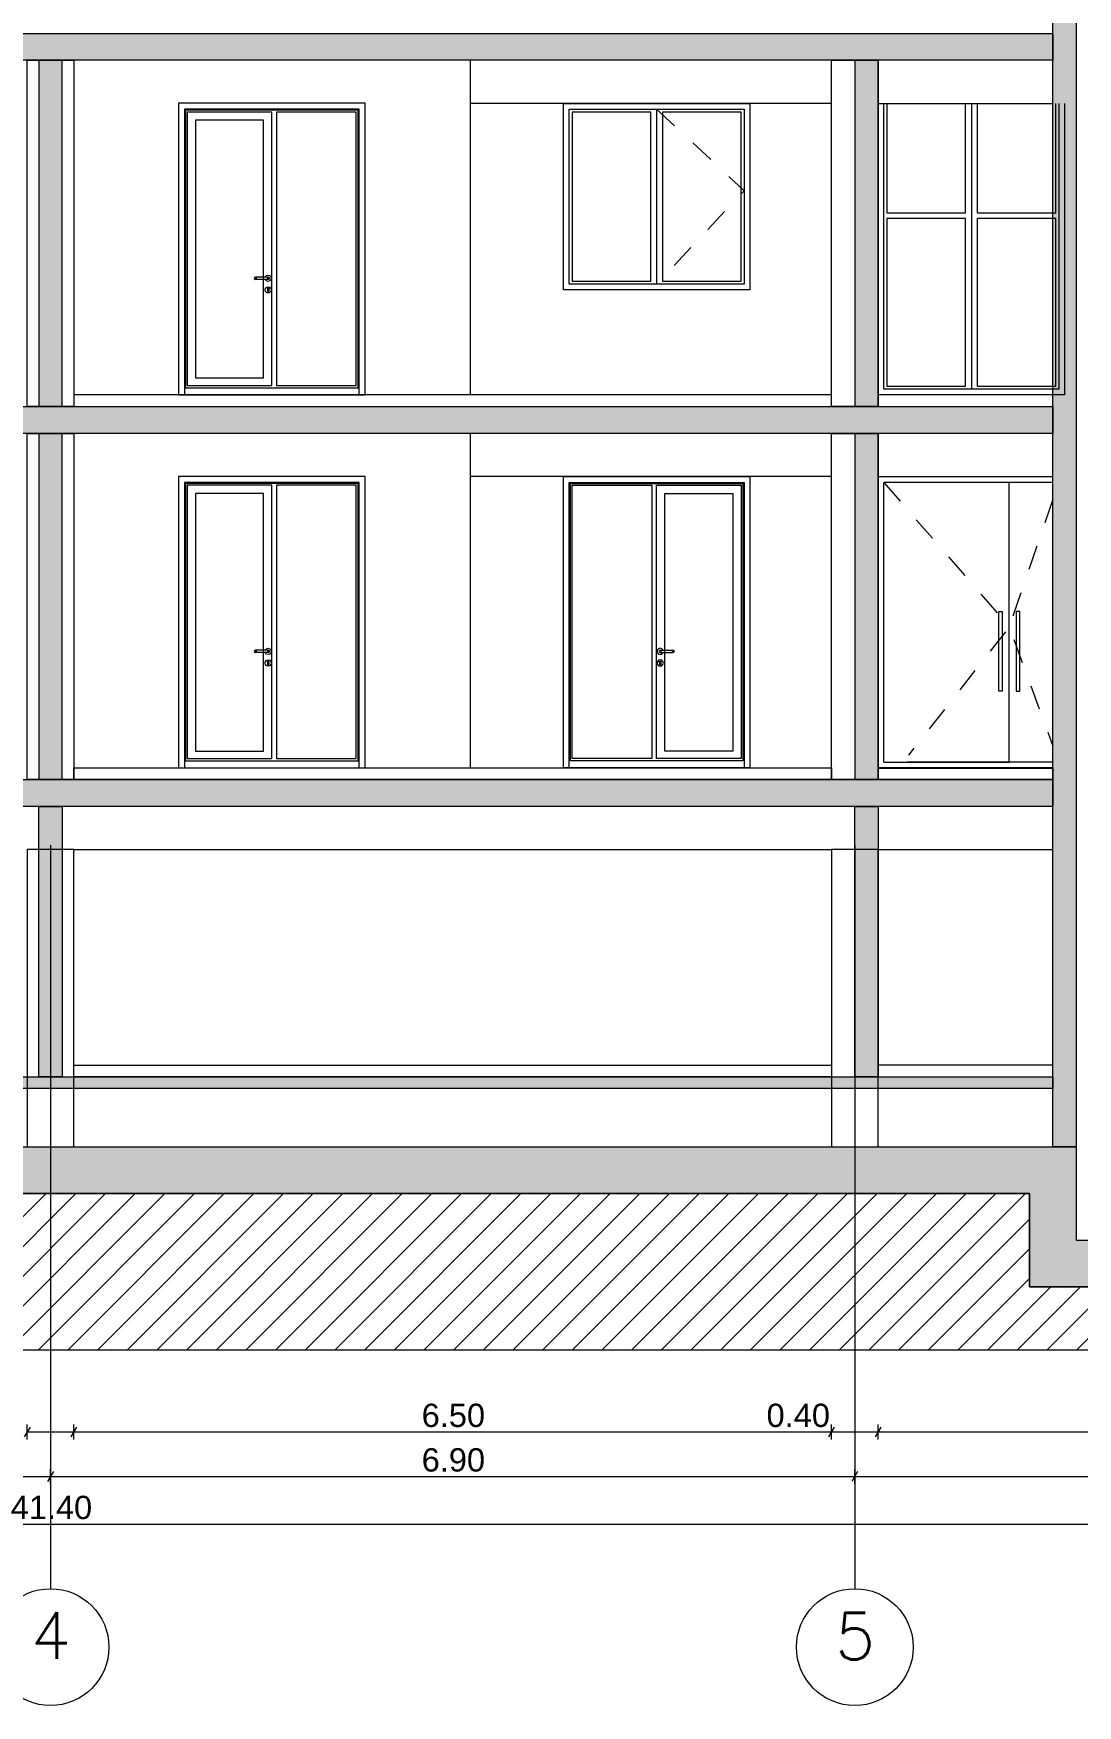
# Model space of a CAD drawing. Header units: millimetres. Extents: x 476244520 to 476657119, y 4620824743 to 4621446928.
# Drawn here: x 476632712 to 476641670, y 4621115729 to 4621130070 of the extents above; entities that cross this region are included whole.
import ezdxf

# ---------------------------------------------------------------- set-up
doc = ezdxf.new("R2010")
doc.units = ezdxf.units.MM
doc.header["$MEASUREMENT"] = 0
doc.linetypes.add('Dashed', pattern=[423.333333, 211.666667, -211.666667])
for name, color, linetype, lineweight in [('0_0 Architecture_Pen_No__7', 7, 'Continuous', 0), ('0_0 Architecture_Pen_No__8', 8, 'Continuous', 0), ('0_Pen_No__7_Pen_No__253', 252, 'Continuous', 0), ('2D Drafting - General_Pen_No__250_Pen_No__7', 7, 'Continuous', 0), ('2D Drafting - General_Pen_No__7_Pen_No__253', 252, 'Continuous', 0), ('Annotation - Text_Pen_No__7_Pen_No__144', 144, 'Continuous', 0), ('gegmebi_Pen_No__7_Pen_No__250', 7, 'Continuous', 0), ('New_2D Drafting - General_Pen_No__250_Pen_No__154', 154, 'Continuous', 0), ('New_2D Drafting - General_Pen_No__250_Pen_No__7', 7, 'Continuous', 0), ('New_2D Drafting - General_Pen_No__7_Pen_No__250', 7, 'Continuous', 0), ('New_2D Drafting - General_Pen_No__7_Pen_No__7', 7, 'Continuous', 0), ('New_gegmebi_Pen_No__7_Pen_No__250', 7, 'Continuous', 0), ('New_gegmebi_Pen_No__7_Pen_No__4', 7, 'Continuous', 0), ('New_Structural - Bearing_Pen_No__250', 7, 'Continuous', 0), ('New_Structural - Bearing_Pen_No__253', 252, 'Continuous', 0), ('Structural - Bearing_Pen_No__7_Pen_No__7_Pen_No__253', 252, 'Continuous', 0), ('zoma_Pen_No__142', 142, 'Continuous', 0), ('zoma_Pen_No__5_Pen_No__5_Pen_No__142', 142, 'Continuous', 0)]:
    doc.layers.add(name, color=color, linetype=linetype, lineweight=lineweight)
for name, color, linetype, lineweight, true_color in [('0_Pen_No__7_Pen_No__12', 7, 'Continuous', 0, 0x939598), ('2D Drafting - General_Pen_No__7_Pen_No__12', 7, 'Continuous', 0, 0x939598), ('gegmebi_Pen_No__7_Pen_No__7_Pen_No__12', 7, 'Continuous', 0, 0x939598), ('kar-panjara_Pen_No__7_Pen_No__7_Pen_No__12', 7, 'Continuous', 0, 0x939598), ('New_gegmebi_Pen_No__7_Pen_No__252', 7, 'Continuous', 0, 0x666666)]:
    doc.layers.add(name, color=color, linetype=linetype, lineweight=lineweight, true_color=true_color)
doc.layers.add('zoma', color=7, linetype='Continuous')
doc.styles.add('GENERATED_STYLE_2', font='arial.ttf')
doc.dimstyles.new('GENERATED_STYLE__1', dxfattribs={"dimtxt": 200, "dimasz": 64.421331, "dimexe": 0.18, "dimexo": 3, "dimgap": 0.09, "dimtad": 1, "dimtih": 1, "dimtoh": 1, "dimlfac": 0.001, "dimzin": 0, "dimdsep": 46, "dimtxsty": 'GENERATED_STYLE_2', "dimblk": 'ARROWHEAD_2', "dimblk1": 'ARROWHEAD_2', "dimblk2": 'ARROWHEAD_2', "dimcen": 0.09, "dimclrd": 142, "dimclre": 142, "dimclrt": 142, "dimadec": 0, "dimazin": 0, "dimtfac": 1, "dimtdec": 4, "dimtmove": 0, "dimatfit": 3, "dimfxl": 1, "dimtolj": 1, "dimtzin": 0, "dimarcsym": 0})

# ---------------------------------------------------------------- blocks, each defined once
blk = doc.blocks.new('*D582', base_point=(476844527, 4621385791))
at = {"layer": 'zoma_Pen_No__142', "color": 142, "linetype": 'Continuous', "lineweight": 0, "transparency": 16777216}
for p, q in [((476612117, 4621117285), (476612159, 4621117285)), ((476612183, 4621117327), (476612134, 4621117243)), ((476612159, 4621117221), (476612159, 4621117349)), ((476612159, 4621117285), (476653559, 4621117285)), ((476653534, 4621117243), (476653583, 4621117327)), ((476653559, 4621117221), (476653559, 4621117349)), ((476653559, 4621117285), (476653600, 4621117285))]:
    blk.add_line(p, q, dxfattribs=at)
at = {"layer": 'zoma_Pen_No__142', "color": 142, "lineweight": 0, "transparency": 16777216, "insert": (476632517, 4621117325), "char_height": 200, "attachment_point": 7, "style": 'GENERATED_STYLE_2'}
blk.add_mtext('\\A1;{\\pql;\\fArial CYR|b0|i0|c204|p34;41.40}', dxfattribs=at)
blk = doc.blocks.new('ARROWHEAD_2')
at = {"color": 0, "linetype": 'Continuous', "lineweight": 0}
for p, q in [((0, 0), (-1, 0)), ((-0.38, -0.66), (0.38, 0.66))]:
    blk.add_line(p, q, dxfattribs=at)
blk = doc.blocks.new('*D585', base_point=(476844527, 4621385791))
at = {"layer": 'zoma_Pen_No__142', "color": 142, "linetype": 'Continuous', "lineweight": 0, "transparency": 16777216}
for p, q in [((476625983, 4621117736), (476625934, 4621117651)), ((476625959, 4621117630), (476625959, 4621117757)), ((476625959, 4621117693), (476632859, 4621117693)), ((476632883, 4621117736), (476632834, 4621117651)), ((476632859, 4621117630), (476632859, 4621117757))]:
    blk.add_line(p, q, dxfattribs=at)
at = {"layer": 'zoma_Pen_No__142', "color": 142, "lineweight": 0, "transparency": 16777216, "insert": (476629143, 4621117733), "char_height": 200, "attachment_point": 7, "style": 'GENERATED_STYLE_2'}
blk.add_mtext('\\A1;{\\pql;\\fArial CYR|b0|i0|c204|p34;6.90}', dxfattribs=at)
blk = doc.blocks.new('*D586', base_point=(476844527, 4621385791))
at = {"layer": 'zoma_Pen_No__142', "color": 142, "linetype": 'Continuous', "lineweight": 0, "transparency": 16777216}
for p, q in [((476632883, 4621117736), (476632834, 4621117651)), ((476632859, 4621117630), (476632859, 4621117757)), ((476632859, 4621117693), (476639759, 4621117693)), ((476639783, 4621117736), (476639734, 4621117651)), ((476639759, 4621117630), (476639759, 4621117757))]:
    blk.add_line(p, q, dxfattribs=at)
at = {"layer": 'zoma_Pen_No__142', "color": 142, "lineweight": 0, "transparency": 16777216, "insert": (476636043, 4621117733), "char_height": 200, "attachment_point": 7, "style": 'GENERATED_STYLE_2'}
blk.add_mtext('\\A1;{\\pql;\\fArial CYR|b0|i0|c204|p34;6.90}', dxfattribs=at)
blk = doc.blocks.new('*D587', base_point=(476844527, 4621385791))
at = {"layer": 'zoma_Pen_No__142', "color": 142, "linetype": 'Continuous', "lineweight": 0, "transparency": 16777216}
for p, q in [((476639783, 4621117736), (476639734, 4621117651)), ((476639759, 4621117630), (476639759, 4621117757)), ((476639759, 4621117693), (476646659, 4621117693)), ((476646683, 4621117736), (476646634, 4621117651)), ((476646659, 4621117630), (476646659, 4621117757))]:
    blk.add_line(p, q, dxfattribs=at)
at = {"layer": 'zoma_Pen_No__142', "color": 142, "lineweight": 0, "transparency": 16777216, "insert": (476642943, 4621117733), "char_height": 200, "attachment_point": 7, "style": 'GENERATED_STYLE_2'}
blk.add_mtext('\\A1;{\\pql;\\fArial CYR|b0|i0|c204|p34;6.90}', dxfattribs=at)
blk = doc.blocks.new('*D698', base_point=(476844527, 4621385791))
at = {"layer": 'zoma_Pen_No__142', "color": 142, "linetype": 'Continuous', "lineweight": 0, "transparency": 16777216}
for p, q in [((476632683, 4621118117), (476632634, 4621118033)), ((476632659, 4621118011), (476632659, 4621118139)), ((476633083, 4621118117), (476633034, 4621118033)), ((476633059, 4621118011), (476633059, 4621118139)), ((476632659, 4621118075), (476633059, 4621118075))]:
    blk.add_line(p, q, dxfattribs=at)
blk = doc.blocks.new('*D699', base_point=(476844527, 4621385791))
at = {"layer": 'zoma_Pen_No__142', "color": 142, "linetype": 'Continuous', "lineweight": 0, "transparency": 16777216}
for p, q in [((476633083, 4621118117), (476633034, 4621118033)), ((476633059, 4621118011), (476633059, 4621118139)), ((476639583, 4621118117), (476639534, 4621118033)), ((476639559, 4621118011), (476639559, 4621118139)), ((476633059, 4621118075), (476639559, 4621118075))]:
    blk.add_line(p, q, dxfattribs=at)
at = {"layer": 'zoma_Pen_No__142', "color": 142, "lineweight": 0, "transparency": 16777216, "char_height": 200, "attachment_point": 7, "style": 'GENERATED_STYLE_2'}
for s, insert in [('\\A1;{\\pql;\\fArial CYR|b0|i0|c204|p34;6.50}', (476636043, 4621118115)), ('\\A1;{\\pql;\\fArial CYR|b0|i0|c204|p34;0.40}', (476639002, 4621118115))]:
    blk.add_mtext(s, dxfattribs=dict(at, insert=insert))
blk = doc.blocks.new('*D700', base_point=(476844527, 4621385791))
at = {"layer": 'zoma_Pen_No__142', "color": 142, "linetype": 'Continuous', "lineweight": 0, "transparency": 16777216}
for p, q in [((476639583, 4621118117), (476639534, 4621118033)), ((476639559, 4621118011), (476639559, 4621118139)), ((476639983, 4621118117), (476639934, 4621118033)), ((476639959, 4621118011), (476639959, 4621118139)), ((476639559, 4621118075), (476639959, 4621118075))]:
    blk.add_line(p, q, dxfattribs=at)
blk = doc.blocks.new('*D701', base_point=(476844527, 4621385791))
at = {"layer": 'zoma_Pen_No__142', "color": 142, "linetype": 'Continuous', "lineweight": 0, "transparency": 16777216}
for p, q in [((476639983, 4621118117), (476639934, 4621118033)), ((476639959, 4621118011), (476639959, 4621118139))]:
    blk.add_line(p, q, dxfattribs=at)
blk = doc.blocks.new('*D702', base_point=(476844527, 4621385791))
at = {"layer": 'zoma_Pen_No__142', "color": 142, "linetype": 'Continuous', "lineweight": 0, "transparency": 16777216}
for p, q in [((476639983, 4621118117), (476639934, 4621118033)), ((476639959, 4621118011), (476639959, 4621118139)), ((476646483, 4621118117), (476646434, 4621118033)), ((476646459, 4621118011), (476646459, 4621118139)), ((476639959, 4621118075), (476646459, 4621118075))]:
    blk.add_line(p, q, dxfattribs=at)
at = {"layer": 'zoma_Pen_No__142', "color": 142, "lineweight": 0, "transparency": 16777216, "char_height": 200, "attachment_point": 7, "style": 'GENERATED_STYLE_2'}
for s, insert in [('\\A1;{\\pql;\\fArial CYR|b0|i0|c204|p34;6.50}', (476642943, 4621118115)), ('\\A1;{\\pql;\\fArial CYR|b0|i0|c204|p34;0.40}', (476645902, 4621118115))]:
    blk.add_mtext(s, dxfattribs=dict(at, insert=insert))

msp = doc.modelspace()

# ---------------------------------------------------------------- hatches: boundary and pattern name
at = {"layer": '0_0 Architecture_Pen_No__8', "linetype": 'Continuous', "lineweight": 0, "true_color": 0x404040}
msp.add_hatch(color=250, dxfattribs=at).paths.add_polyline_path([(476611958.839, 4621120519.777), (476622158.839, 4621120519.777), (476622158.839, 4621119719.665), (476624058.839, 4621119719.665), (476624058.839, 4621120519.777), (476624750.499, 4621120519.777), (476641658.838, 4621120519.777), (476641658.838, 4621119719.665), (476643558.838, 4621119719.665), (476643558.838, 4621120519.777), (476644250.498, 4621120519.777), (476653758.839, 4621120519.777), (476653758.839, 4621120119.776), (476643958.498, 4621120119.776), (476643958.498, 4621119719.665), (476643958.498, 4621119319.665), (476641458.838, 4621119319.665), (476641258.872, 4621119319.665), (476641258.872, 4621120119.776), (476624458.499, 4621120119.776), (476624458.499, 4621119719.665), (476624458.499, 4621119319.665), (476621958.839, 4621119319.665), (476621758.873, 4621119319.665), (476621758.873, 4621120119.777), (476611958.839, 4621120119.777)])
at = {"layer": '2D Drafting - General_Pen_No__250_Pen_No__7', "linetype": 'Continuous', "lineweight": 0}
for points in [[(476624258.839, 4621130069.903), (476641458.838, 4621130069.903), (476641458.838, 4621129839.896), (476633008.839, 4621129839.896), (476632708.838, 4621129839.896), (476624258.839, 4621129839.896)], [(476624258.839, 4621126869.903), (476641458.838, 4621126869.903), (476641458.838, 4621126639.896), (476633008.839, 4621126639.896), (476632708.838, 4621126639.896), (476624258.839, 4621126639.896)], [(476624258.839, 4621123669.903), (476641458.838, 4621123669.903), (476641458.838, 4621123439.896), (476633008.839, 4621123439.896), (476632708.838, 4621123439.896), (476624258.839, 4621123439.896)], [(476624258.839, 4621121119.777), (476641458.838, 4621121119.777), (476641458.838, 4621121019.777), (476624258.839, 4621121019.777)]]:
    msp.add_hatch(color=7, dxfattribs=at).paths.add_polyline_path(points)
at = {"layer": 'New_2D Drafting - General_Pen_No__250_Pen_No__154', "linetype": 'Continuous', "lineweight": 0}
msp.add_hatch(color=154, dxfattribs=at).paths.add_polyline_path([(476641458.838, 4621120519.777), (476641458.838, 4621137419.154), (476641658.838, 4621137419.154), (476641658.838, 4621137239.187), (476641658.838, 4621120519.777)])
at = {"layer": 'New_2D Drafting - General_Pen_No__250_Pen_No__7', "linetype": 'Continuous', "lineweight": 0}
for points in [[(476632958.739, 4621129839.896), (476632758.839, 4621129839.896), (476632758.839, 4621126870.08), (476632958.739, 4621126870.08)], [(476639758.838, 4621126870.08), (476639958.839, 4621126870.08), (476639958.839, 4621129839.896), (476639758.838, 4621129839.896)], [(476632958.739, 4621126639.896), (476632758.839, 4621126639.896), (476632758.839, 4621123670.08), (476632958.739, 4621123670.08)], [(476639758.838, 4621123670.08), (476639958.839, 4621123670.08), (476639958.839, 4621126639.896), (476639758.838, 4621126639.896)], [(476632958.561, 4621121119.777), (476632758.561, 4621121119.777), (476632758.561, 4621123439.896), (476632958.561, 4621123439.896)], [(476639958.839, 4621121119.777), (476639758.838, 4621121119.777), (476639758.838, 4621123439.896), (476639958.839, 4621123439.896)]]:
    msp.add_hatch(color=7, dxfattribs=at).paths.add_polyline_path(points)
at = {"layer": 'New_2D Drafting - General_Pen_No__7_Pen_No__7', "linetype": 'Continuous', "lineweight": 0}
h = msp.add_hatch(dxfattribs=at)
h.set_pattern_fill('MASONRY_BLOCK', style=0, pattern_type=2)
h.set_pattern_definition([(45, (476844527.15, 4621385791.04), (-127.27922, 127.27922), [])])
h.paths.add_polyline_path([(476608373.963, 4621118777.451), (476608373.963, 4621121219.909), (476611958.839, 4621121219.909), (476611958.839, 4621120119.777), (476621758.873, 4621120119.776), (476621758.873, 4621119319.665), (476624458.499, 4621119319.665), (476624458.499, 4621120119.776), (476641258.872, 4621120119.776), (476641258.872, 4621119319.665), (476643958.498, 4621119319.665), (476643958.498, 4621120119.776), (476653758.839, 4621120119.777), (476653758.839, 4621121220.445), (476657118.985, 4621121220.445), (476657118.985, 4621118777.451)])

# ---------------------------------------------------------------- linework, layer by layer
at = {"layer": '0_0 Architecture_Pen_No__7', "color": 7, "linetype": 'Continuous', "lineweight": 0, "flags": 128}
msp.add_lwpolyline([(476624750.499, 4621120519.777), (476641658.838, 4621120519.777), (476641658.838, 4621119719.665), (476643558.838, 4621119719.665), (476643558.838, 4621120519.777), (476644250.498, 4621120519.777), (476653758.839, 4621120519.777), (476653758.839, 4621120119.776), (476643958.498, 4621120119.776), (476643958.498, 4621119719.665), (476643958.498, 4621119319.665), (476641458.838, 4621119319.665), (476641258.872, 4621119319.665), (476641258.872, 4621120119.776), (476624458.499, 4621120119.776)], dxfattribs=at)
at = {"layer": '0_Pen_No__7_Pen_No__12', "color": 252, "linetype": 'Continuous', "lineweight": 0, "true_color": 0x939598}
for p, q in [((476639958.839, 4621123769.567), (476639958.839, 4621126269.567)), ((476640008.839, 4621123819.347), (476640008.839, 4621126219.567))]:
    msp.add_line(p, q, dxfattribs=at)
at = {"layer": '0_Pen_No__7_Pen_No__253', "color": 252, "linetype": 'Continuous', "lineweight": 0, "flags": 128}
msp.add_lwpolyline([(476637258.92, 4621129470.257), (476638858.92, 4621129470.257), (476638858.92, 4621127870.257), (476637258.92, 4621127870.257)], close=True, dxfattribs=at)
msp.add_lwpolyline([(476641558.84, 4621129469.947), (476641558.84, 4621126969.947), (476639958.84, 4621126969.947), (476639958.84, 4621129469.947)], dxfattribs=at)
at = {"layer": '2D Drafting - General_Pen_No__250_Pen_No__7', "color": 7, "linetype": 'Continuous', "lineweight": 0, "flags": 128}
for points in [[(476624258.839, 4621130069.903), (476641458.838, 4621130069.903), (476641458.838, 4621129839.896), (476633008.839, 4621129839.896), (476632708.838, 4621129839.896), (476624258.839, 4621129839.896)], [(476624258.839, 4621126869.903), (476641458.838, 4621126869.903), (476641458.838, 4621126639.896), (476633008.839, 4621126639.896), (476632708.838, 4621126639.896), (476624258.839, 4621126639.896)], [(476624258.839, 4621123669.903), (476641458.838, 4621123669.903), (476641458.838, 4621123439.896), (476633008.839, 4621123439.896), (476632708.838, 4621123439.896), (476624258.839, 4621123439.896)], [(476624258.839, 4621121119.777), (476641458.838, 4621121119.777), (476641458.838, 4621121019.777), (476624258.839, 4621121019.777)]]:
    msp.add_lwpolyline(points, close=True, dxfattribs=at)
at = {"layer": '2D Drafting - General_Pen_No__7_Pen_No__12', "color": 252, "linetype": 'Dashed', "lineweight": 0, "true_color": 0x939598, "flags": 128}
for points in [[(476640008.839, 4621126219.567), (476641083.839, 4621124979.317), (476640218.535, 4621123879.407)], [(476641458.838, 4621126073.655), (476641083.839, 4621124979.317), (476641458.838, 4621123955.838)]]:
    msp.add_lwpolyline(points, dxfattribs=at)
at = {"layer": '2D Drafting - General_Pen_No__7_Pen_No__253', "color": 252, "linetype": 'Continuous', "lineweight": 0, "flags": 128}
for points in [[(476633961.493, 4621126970.637), (476635557.376, 4621126970.637), (476635557.376, 4621129470.637), (476633957.376, 4621129470.637)], [(476633957.376, 4621129470.637), (476633957.376, 4621126970.637), (476633961.493, 4621126970.637)], [(476633961.493, 4621123769.947), (476635557.376, 4621123769.947), (476635557.376, 4621126269.947), (476633957.376, 4621126269.947)], [(476633957.376, 4621126269.947), (476633957.376, 4621123769.947), (476633961.493, 4621123769.947)], [(476638858.533, 4621123769.947), (476637258.533, 4621123769.947), (476637258.533, 4621126269.947), (476638858.533, 4621126269.947)], [(476638858.533, 4621126269.947), (476638858.533, 4621123769.947)]]:
    msp.add_lwpolyline(points, dxfattribs=at)
for points in [[(476635507.376, 4621129420.636), (476634007.376, 4621129420.636), (476634007.376, 4621126970.637), (476635507.376, 4621126970.638)], [(476635497.376, 4621129410.636), (476634017.376, 4621129410.636), (476634017.376, 4621127030.638), (476635497.376, 4621127030.638)], [(476634757.38, 4621129395.636), (476634032.376, 4621129395.636), (476634032.376, 4621127050.638), (476634757.376, 4621127050.638)], [(476634687.376, 4621129325.636), (476634102.376, 4621129325.636), (476634102.376, 4621127115.638), (476634687.376, 4621127115.638)], [(476635482.376, 4621129395.636), (476634797.376, 4621129395.636), (476634797.376, 4621127050.638), (476635482.376, 4621127050.638)], [(476635507.376, 4621126219.946), (476634007.376, 4621126219.946), (476634007.376, 4621123769.947), (476635507.376, 4621123769.949)], [(476635497.376, 4621126209.946), (476634017.376, 4621126209.946), (476634017.376, 4621123829.949), (476635497.376, 4621123829.949)], [(476634757.38, 4621126194.946), (476634032.376, 4621126194.946), (476634032.376, 4621123849.949), (476634757.376, 4621123849.949)], [(476634687.376, 4621126124.946), (476634102.376, 4621126124.946), (476634102.376, 4621123914.949), (476634687.376, 4621123914.949)], [(476635482.376, 4621126194.946), (476634797.376, 4621126194.946), (476634797.376, 4621123849.949), (476635482.376, 4621123849.949)], [(476637308.533, 4621126219.946), (476638808.533, 4621126219.946), (476638808.533, 4621123769.947), (476637308.533, 4621123769.949)], [(476637318.533, 4621126209.946), (476638798.533, 4621126209.946), (476638798.533, 4621123829.949), (476637318.533, 4621123829.949)], [(476637333.533, 4621126194.946), (476638018.533, 4621126194.946), (476638018.533, 4621123849.949), (476637333.533, 4621123849.949)], [(476638058.529, 4621126194.946), (476638783.533, 4621126194.946), (476638783.533, 4621123849.949), (476638058.533, 4621123849.949)], [(476638128.533, 4621126124.946), (476638713.533, 4621126124.946), (476638713.533, 4621123914.949), (476638128.533, 4621123914.949)]]:
    msp.add_lwpolyline(points, close=True, dxfattribs=at)
at = {"layer": '2D Drafting - General_Pen_No__7_Pen_No__253', "color": 252, "linetype": 'Dashed', "lineweight": 0, "flags": 128}
msp.add_lwpolyline([(476638058.543, 4621129420.853), (476638808.714, 4621128721.036), (476638058.98, 4621127920.257)], dxfattribs=at)
at = {"layer": 'gegmebi_Pen_No__7_Pen_No__250', "color": 7, "linetype": 'Continuous', "lineweight": 0, "flags": 128}
for points in [[(476633058.839, 4621126869.434), (476639558.839, 4621126869.434), (476639558.839, 4621126969.947), (476633058.839, 4621126969.947)], [(476639558.839, 4621123669.942), (476633058.839, 4621123669.942), (476633058.839, 4621123770.075), (476639558.839, 4621123770.075)], [(476641458.838, 4621123669.942), (476639958.839, 4621123669.942), (476639958.839, 4621123770.075), (476641458.838, 4621123770.075)], [(476639558.839, 4621121120.312), (476633058.839, 4621121120.312), (476633058.839, 4621121220.445), (476639558.839, 4621121220.445)]]:
    msp.add_lwpolyline(points, close=True, dxfattribs=at)
at = {"layer": 'gegmebi_Pen_No__7_Pen_No__7_Pen_No__12', "color": 252, "linetype": 'Continuous', "lineweight": 0, "true_color": 0x939598, "flags": 128}
for points in [[(476639958.839, 4621126269.567), (476641458.838, 4621126269.567)], [(476641458.838, 4621126219.567), (476640008.839, 4621126219.567)], [(476639958.839, 4621123769.567), (476641458.838, 4621123769.567)], [(476641458.838, 4621123819.373), (476640208.697, 4621123819.373)]]:
    msp.add_lwpolyline(points, dxfattribs=at)
for points in [[(476640993.839, 4621124427.488), (476640993.839, 4621125111.179), (476641023.839, 4621125111.179), (476641023.839, 4621124427.488)], [(476641173.839, 4621124427.488), (476641173.839, 4621125111.231), (476641143.839, 4621125111.231), (476641143.839, 4621124427.488)]]:
    msp.add_lwpolyline(points, close=True, dxfattribs=at)
at = {"layer": 'kar-panjara_Pen_No__7_Pen_No__7_Pen_No__12', "color": 252, "linetype": 'Continuous', "lineweight": 0, "true_color": 0x939598, "flags": 128}
msp.add_lwpolyline([(476640008.839, 4621123819.347), (476641083.839, 4621123819.347), (476641083.839, 4621126219.567), (476640008.839, 4621126219.567)], dxfattribs=at)
at = {"layer": 'New_2D Drafting - General_Pen_No__250_Pen_No__7', "color": 7, "linetype": 'Continuous', "lineweight": 0, "flags": 128}
for points in [[(476641458.838, 4621120519.777), (476641458.838, 4621137419.154), (476641658.838, 4621137419.154), (476641658.838, 4621137239.187), (476641658.838, 4621120519.777)], [(476632958.739, 4621129839.896), (476632758.839, 4621129839.896), (476632758.839, 4621126870.08), (476632958.739, 4621126870.08)], [(476639758.838, 4621126870.08), (476639958.839, 4621126870.08), (476639958.839, 4621129839.896), (476639758.838, 4621129839.896)], [(476632958.739, 4621126639.896), (476632758.839, 4621126639.896), (476632758.839, 4621123670.08), (476632958.739, 4621123670.08)], [(476639758.838, 4621123670.08), (476639958.839, 4621123670.08), (476639958.839, 4621126639.896), (476639758.838, 4621126639.896)], [(476632958.561, 4621121119.777), (476632758.561, 4621121119.777), (476632758.561, 4621123439.896), (476632958.561, 4621123439.896)], [(476639958.839, 4621121119.777), (476639758.838, 4621121119.777), (476639758.838, 4621123439.896), (476639958.839, 4621123439.896)]]:
    msp.add_lwpolyline(points, close=True, dxfattribs=at)
at = {"layer": 'New_2D Drafting - General_Pen_No__7_Pen_No__250', "color": 7, "linetype": 'Continuous', "lineweight": 0, "flags": 128}
msp.add_lwpolyline([(476608373.963, 4621118777.451), (476608373.963, 4621121219.909), (476611958.839, 4621121219.909), (476611958.839, 4621120119.777), (476621758.873, 4621120119.776), (476621758.873, 4621119319.665), (476624458.499, 4621119319.665), (476624458.499, 4621120119.776), (476641258.872, 4621120119.776), (476641258.872, 4621119319.665), (476643958.498, 4621119319.665), (476643958.498, 4621120119.776), (476653758.839, 4621120119.777), (476653758.839, 4621121220.445), (476657118.985, 4621121220.445), (476657118.985, 4621118777.451)], close=True, dxfattribs=at)
at = {"layer": 'New_gegmebi_Pen_No__7_Pen_No__250', "color": 7, "linetype": 'Continuous', "lineweight": 0, "flags": 128}
for points in [[(476639958.84, 4621126870.434), (476641458.838, 4621126870.434), (476641458.838, 4621126970.257), (476639958.84, 4621126970.257)], [(476639958.839, 4621123670.434), (476641458.838, 4621123670.434), (476641458.838, 4621123770.257), (476639958.839, 4621123770.257)], [(476639958.839, 4621121120.804), (476641458.838, 4621121120.804), (476641458.838, 4621121220.627), (476639958.839, 4621121220.627)]]:
    msp.add_lwpolyline(points, close=True, dxfattribs=at)
at = {"layer": 'New_gegmebi_Pen_No__7_Pen_No__252', "color": 251, "linetype": 'Continuous', "lineweight": 0, "true_color": 0x666666}
for p, q in [((476639558.839, 4621129469.903), (476636459.116, 4621129469.903)), ((476639958.839, 4621129470.257), (476641458.838, 4621129470.257)), ((476639558.839, 4621126269.903), (476636459.116, 4621126269.903)), ((476639958.839, 4621126270.434), (476641458.838, 4621126270.434)), ((476633058.839, 4621123070.434), (476639558.839, 4621123070.434)), ((476639958.839, 4621123070.434), (476641458.838, 4621123070.434))]:
    msp.add_line(p, q, dxfattribs=at)
at = {"layer": 'New_gegmebi_Pen_No__7_Pen_No__4', "color": 7, "linetype": 'Continuous', "lineweight": 0}
for points in [[(476633058.839, 4621126870.08), (476632658.839, 4621126870.08), (476632658.839, 4621129839.896), (476633058.839, 4621129839.896)], [(476639958.839, 4621126870.08), (476639558.839, 4621126870.08), (476639558.839, 4621129839.896), (476639958.839, 4621129839.896)], [(476633058.839, 4621123670.08), (476632658.839, 4621123670.08), (476632658.839, 4621126639.896), (476633058.839, 4621126639.896)], [(476639958.839, 4621123670.08), (476639558.839, 4621123670.08), (476639558.839, 4621126639.896), (476639958.839, 4621126639.896)], [(476632658.839, 4621120519.777), (476633058.839, 4621120519.777), (476633058.839, 4621123070.434), (476632658.839, 4621123070.434)], [(476639558.839, 4621120519.777), (476639958.839, 4621120519.777), (476639958.839, 4621123070.434), (476639558.839, 4621123070.434)]]:
    msp.add_lwpolyline(points, close=True, dxfattribs=at)
at = {"layer": 'New_Structural - Bearing_Pen_No__250', "color": 7, "linetype": 'Continuous', "lineweight": 0}
for p, q in [((476636459.116, 4621129839.895), (476636459.116, 4621126969.947)), ((476636459.116, 4621126639.895), (476636459.116, 4621123769.947))]:
    msp.add_line(p, q, dxfattribs=at)
at = {"layer": 'New_Structural - Bearing_Pen_No__253', "color": 252, "linetype": 'Continuous', "lineweight": 0}
for p, q in [((476634702.165, 4621127980.637), (476634703.103, 4621127984.137)), ((476634703.103, 4621127984.137), (476634712.986, 4621127994.02)), ((476634712.986, 4621127994.02), (476634726.486, 4621127997.637)), ((476634726.486, 4621127997.637), (476634739.986, 4621127994.02)), ((476634739.986, 4621127994.02), (476634749.868, 4621127984.137)), ((476634749.868, 4621127984.137), (476634753.486, 4621127970.637)), ((476634609.415, 4621127977.708), (476634606.486, 4621127970.637)), ((476634606.486, 4621127970.637), (476634609.415, 4621127963.566)), ((476634610.967, 4621127977.708), (476634608.208, 4621127970.637)), ((476634608.208, 4621127970.637), (476634610.967, 4621127963.566)), ((476634616.486, 4621127980.637), (476634609.415, 4621127977.708)), ((476634609.415, 4621127963.566), (476634616.486, 4621127960.637)), ((476634615.781, 4621127977.708), (476634613.67, 4621127970.637)), ((476634613.67, 4621127970.637), (476634615.781, 4621127963.566)), ((476634617.628, 4621127980.637), (476634616.486, 4621127980.637)), ((476634617.628, 4621127960.637), (476634616.486, 4621127960.637)), ((476634620.879, 4621127980.637), (476634617.628, 4621127980.637)), ((476634620.879, 4621127960.637), (476634617.628, 4621127960.637)), ((476634625.745, 4621127980.637), (476634620.879, 4621127980.637)), ((476634625.745, 4621127960.637), (476634620.879, 4621127960.637)), ((476634622.986, 4621127977.708), (476634621.844, 4621127970.637)), ((476634621.844, 4621127970.637), (476634622.986, 4621127963.566)), ((476634631.486, 4621127980.637), (476634625.745, 4621127980.637)), ((476634631.486, 4621127960.637), (476634625.745, 4621127960.637)), ((476634711.486, 4621127980.637), (476634631.486, 4621127980.637)), ((476634711.486, 4621127960.637), (476634631.486, 4621127960.637)), ((476634699.486, 4621127870.637), (476634703.103, 4621127884.137)), ((476634703.103, 4621127857.137), (476634699.486, 4621127870.637)), ((476634703.103, 4621127957.137), (476634702.165, 4621127960.637)), ((476634712.986, 4621127947.254), (476634703.103, 4621127957.137)), ((476634703.103, 4621127884.137), (476634712.986, 4621127894.02)), ((476634712.986, 4621127847.254), (476634703.103, 4621127857.137)), ((476634717.226, 4621127980.637), (476634711.486, 4621127980.637)), ((476634717.226, 4621127960.637), (476634711.486, 4621127960.637)), ((476634726.486, 4621127943.637), (476634712.986, 4621127947.254)), ((476634712.986, 4621127894.02), (476634726.486, 4621127897.637)), ((476634726.486, 4621127843.637), (476634712.986, 4621127847.254)), ((476634722.092, 4621127980.637), (476634717.226, 4621127980.637)), ((476634722.092, 4621127960.637), (476634717.226, 4621127960.637)), ((476634719.765, 4621127882.277), (476634719.018, 4621127880.329)), ((476634719.018, 4621127880.329), (476634721.486, 4621127875.037)), ((476634719.765, 4621127882.277), (476634721.111, 4621127885.781)), ((476634719.985, 4621127977.708), (476634721.128, 4621127970.637)), ((476634721.128, 4621127970.637), (476634719.985, 4621127963.566)), ((476634726.486, 4621127888.063), (476634721.111, 4621127885.781)), ((476634721.486, 4621127875.037), (476634721.486, 4621127873.524)), ((476634721.486, 4621127873.524), (476634721.486, 4621127870.637)), ((476634721.486, 4621127870.637), (476634721.486, 4621127867.75)), ((476634721.486, 4621127867.75), (476634721.486, 4621127861.977)), ((476634721.486, 4621127861.977), (476634721.486, 4621127858.137)), ((476634721.486, 4621127858.137), (476634722.95, 4621127854.602)), ((476634725.344, 4621127980.637), (476634722.092, 4621127980.637)), ((476634725.344, 4621127960.637), (476634722.092, 4621127960.637)), ((476634722.95, 4621127854.602), (476634726.486, 4621127853.137)), ((476634726.486, 4621127980.637), (476634725.344, 4621127980.637)), ((476634726.486, 4621127960.637), (476634725.344, 4621127960.637)), ((476634726.486, 4621127980.637), (476634733.557, 4621127977.708)), ((476634733.557, 4621127963.566), (476634726.486, 4621127960.637)), ((476634739.986, 4621127947.254), (476634726.486, 4621127943.637)), ((476634726.486, 4621127897.637), (476634739.986, 4621127894.02)), ((476634731.861, 4621127885.781), (476634726.486, 4621127888.063)), ((476634726.486, 4621127853.137), (476634730.021, 4621127854.602)), ((476634739.986, 4621127847.254), (476634726.486, 4621127843.637)), ((476634727.19, 4621127977.708), (476634729.302, 4621127970.637)), ((476634729.302, 4621127970.637), (476634727.19, 4621127963.566)), ((476634730.021, 4621127854.602), (476634731.486, 4621127858.137)), ((476634731.486, 4621127875.037), (476634733.954, 4621127880.329)), ((476634731.486, 4621127873.524), (476634731.486, 4621127875.037)), ((476634731.486, 4621127873.524), (476634731.486, 4621127870.637)), ((476634731.486, 4621127870.637), (476634731.486, 4621127867.75)), ((476634731.486, 4621127867.75), (476634731.486, 4621127861.977)), ((476634731.486, 4621127861.977), (476634731.486, 4621127858.137)), ((476634733.206, 4621127882.277), (476634731.861, 4621127885.781)), ((476634732.005, 4621127977.708), (476634734.764, 4621127970.637)), ((476634734.764, 4621127970.637), (476634732.005, 4621127963.566)), ((476634733.206, 4621127882.277), (476634733.954, 4621127880.329)), ((476634733.557, 4621127977.708), (476634736.486, 4621127970.637)), ((476634736.486, 4621127970.637), (476634733.557, 4621127963.566)), ((476634749.868, 4621127957.137), (476634739.986, 4621127947.254)), ((476634739.986, 4621127894.02), (476634749.868, 4621127884.137)), ((476634749.868, 4621127857.137), (476634739.986, 4621127847.254)), ((476634753.486, 4621127970.637), (476634749.868, 4621127957.137)), ((476634749.868, 4621127884.137), (476634753.486, 4621127870.637)), ((476634753.486, 4621127870.637), (476634749.868, 4621127857.137)), ((476634609.415, 4621124777.018), (476634606.486, 4621124769.947)), ((476634606.486, 4621124769.947), (476634609.415, 4621124762.876)), ((476634610.967, 4621124777.018), (476634608.208, 4621124769.947)), ((476634608.208, 4621124769.947), (476634610.967, 4621124762.876)), ((476634616.486, 4621124779.947), (476634609.415, 4621124777.018)), ((476634609.415, 4621124762.876), (476634616.486, 4621124759.947)), ((476634615.781, 4621124777.018), (476634613.67, 4621124769.947)), ((476634613.67, 4621124769.947), (476634615.781, 4621124762.876)), ((476634617.628, 4621124779.947), (476634616.486, 4621124779.947)), ((476634617.628, 4621124759.947), (476634616.486, 4621124759.947)), ((476634620.879, 4621124779.947), (476634617.628, 4621124779.947)), ((476634620.879, 4621124759.947), (476634617.628, 4621124759.947)), ((476634625.745, 4621124779.947), (476634620.879, 4621124779.947)), ((476634625.745, 4621124759.947), (476634620.879, 4621124759.947)), ((476634622.986, 4621124777.018), (476634621.844, 4621124769.947)), ((476634621.844, 4621124769.947), (476634622.986, 4621124762.876)), ((476634631.486, 4621124779.947), (476634625.745, 4621124779.947)), ((476634631.486, 4621124759.947), (476634625.745, 4621124759.947)), ((476634711.486, 4621124779.947), (476634631.486, 4621124779.947)), ((476634711.486, 4621124759.947), (476634631.486, 4621124759.947)), ((476634699.486, 4621124669.947), (476634703.103, 4621124683.447)), ((476634702.165, 4621124779.947), (476634703.103, 4621124783.447)), ((476634703.103, 4621124756.447), (476634702.165, 4621124759.947)), ((476634703.103, 4621124783.447), (476634712.986, 4621124793.33)), ((476634712.986, 4621124746.564), (476634703.103, 4621124756.447)), ((476634703.103, 4621124683.447), (476634712.986, 4621124693.33)), ((476634717.226, 4621124779.947), (476634711.486, 4621124779.947)), ((476634717.226, 4621124759.947), (476634711.486, 4621124759.947)), ((476634712.986, 4621124793.33), (476634726.486, 4621124796.947)), ((476634726.486, 4621124742.947), (476634712.986, 4621124746.564)), ((476634712.986, 4621124693.33), (476634726.486, 4621124696.947)), ((476634722.092, 4621124779.947), (476634717.226, 4621124779.947)), ((476634722.092, 4621124759.947), (476634717.226, 4621124759.947)), ((476634719.765, 4621124681.587), (476634721.111, 4621124685.091)), ((476634719.985, 4621124777.018), (476634721.128, 4621124769.947)), ((476634721.128, 4621124769.947), (476634719.985, 4621124762.876)), ((476634726.486, 4621124687.373), (476634721.111, 4621124685.091)), ((476634725.344, 4621124779.947), (476634722.092, 4621124779.947)), ((476634725.344, 4621124759.947), (476634722.092, 4621124759.947)), ((476634726.486, 4621124779.947), (476634725.344, 4621124779.947)), ((476634726.486, 4621124759.947), (476634725.344, 4621124759.947)), ((476634726.486, 4621124796.947), (476634739.986, 4621124793.33)), ((476634726.486, 4621124779.947), (476634733.557, 4621124777.018)), ((476634733.557, 4621124762.876), (476634726.486, 4621124759.947)), ((476634739.986, 4621124746.564), (476634726.486, 4621124742.947)), ((476634726.486, 4621124696.947), (476634739.986, 4621124693.33)), ((476634731.861, 4621124685.091), (476634726.486, 4621124687.373)), ((476634727.19, 4621124777.018), (476634729.302, 4621124769.947)), ((476634729.302, 4621124769.947), (476634727.19, 4621124762.876)), ((476634733.206, 4621124681.587), (476634731.861, 4621124685.091)), ((476634732.005, 4621124777.018), (476634734.764, 4621124769.947)), ((476634734.764, 4621124769.947), (476634732.005, 4621124762.876)), ((476634733.557, 4621124777.018), (476634736.486, 4621124769.947)), ((476634736.486, 4621124769.947), (476634733.557, 4621124762.876)), ((476634739.986, 4621124793.33), (476634749.868, 4621124783.447)), ((476634749.868, 4621124756.447), (476634739.986, 4621124746.564)), ((476634739.986, 4621124693.33), (476634749.868, 4621124683.447)), ((476634749.868, 4621124783.447), (476634753.486, 4621124769.947)), ((476634753.486, 4621124769.947), (476634749.868, 4621124756.447)), ((476634749.868, 4621124683.447), (476634753.486, 4621124669.947)), ((476638066.041, 4621124783.447), (476638062.423, 4621124769.947)), ((476638062.423, 4621124769.947), (476638066.041, 4621124756.447)), ((476638066.041, 4621124683.447), (476638062.423, 4621124669.947)), ((476638075.923, 4621124793.33), (476638066.041, 4621124783.447)), ((476638066.041, 4621124756.447), (476638075.923, 4621124746.564)), ((476638075.923, 4621124693.33), (476638066.041, 4621124683.447)), ((476638089.423, 4621124796.947), (476638075.923, 4621124793.33)), ((476638075.923, 4621124746.564), (476638089.423, 4621124742.947)), ((476638089.423, 4621124696.947), (476638075.923, 4621124693.33)), ((476638082.352, 4621124777.018), (476638079.423, 4621124769.947)), ((476638079.423, 4621124769.947), (476638082.352, 4621124762.876)), ((476638083.904, 4621124777.018), (476638081.145, 4621124769.947)), ((476638081.145, 4621124769.947), (476638083.904, 4621124762.876)), ((476638089.423, 4621124779.947), (476638082.352, 4621124777.018)), ((476638082.352, 4621124762.876), (476638089.423, 4621124759.947)), ((476638082.703, 4621124681.587), (476638084.048, 4621124685.091)), ((476638084.048, 4621124685.091), (476638089.423, 4621124687.373)), ((476638088.719, 4621124777.018), (476638086.607, 4621124769.947)), ((476638086.607, 4621124769.947), (476638088.719, 4621124762.876)), ((476638102.923, 4621124793.33), (476638089.423, 4621124796.947)), ((476638089.423, 4621124779.947), (476638090.565, 4621124779.947)), ((476638089.423, 4621124759.947), (476638090.565, 4621124759.947)), ((476638089.423, 4621124742.947), (476638102.923, 4621124746.564)), ((476638102.923, 4621124693.33), (476638089.423, 4621124696.947)), ((476638089.423, 4621124687.373), (476638094.799, 4621124685.091)), ((476638090.565, 4621124779.947), (476638093.817, 4621124779.947)), ((476638090.565, 4621124759.947), (476638093.817, 4621124759.947)), ((476638093.817, 4621124779.947), (476638098.683, 4621124779.947)), ((476638093.817, 4621124759.947), (476638098.683, 4621124759.947)), ((476638095.924, 4621124777.018), (476638094.781, 4621124769.947)), ((476638094.781, 4621124769.947), (476638095.924, 4621124762.876)), ((476638096.144, 4621124681.587), (476638094.799, 4621124685.091)), ((476638098.683, 4621124779.947), (476638104.423, 4621124779.947)), ((476638098.683, 4621124759.947), (476638104.423, 4621124759.947)), ((476638112.806, 4621124783.447), (476638102.923, 4621124793.33)), ((476638102.923, 4621124746.564), (476638112.806, 4621124756.447)), ((476638112.806, 4621124683.447), (476638102.923, 4621124693.33)), ((476638104.423, 4621124779.947), (476638184.423, 4621124779.947)), ((476638104.423, 4621124759.947), (476638184.423, 4621124759.947)), ((476638113.744, 4621124779.947), (476638112.806, 4621124783.447)), ((476638112.806, 4621124756.447), (476638113.744, 4621124759.947)), ((476638116.423, 4621124669.947), (476638112.806, 4621124683.447)), ((476638184.423, 4621124779.947), (476638190.164, 4621124779.947)), ((476638184.423, 4621124759.947), (476638190.164, 4621124759.947)), ((476638190.164, 4621124779.947), (476638195.03, 4621124779.947)), ((476638190.164, 4621124759.947), (476638195.03, 4621124759.947)), ((476638192.923, 4621124777.018), (476638194.065, 4621124769.947)), ((476638194.065, 4621124769.947), (476638192.923, 4621124762.876)), ((476638195.03, 4621124779.947), (476638198.282, 4621124779.947)), ((476638195.03, 4621124759.947), (476638198.282, 4621124759.947)), ((476638198.282, 4621124779.947), (476638199.423, 4621124779.947)), ((476638198.282, 4621124759.947), (476638199.423, 4621124759.947)), ((476638199.423, 4621124779.947), (476638206.495, 4621124777.018)), ((476638206.495, 4621124762.876), (476638199.423, 4621124759.947)), ((476638200.128, 4621124777.018), (476638202.24, 4621124769.947)), ((476638202.24, 4621124769.947), (476638200.128, 4621124762.876)), ((476638204.942, 4621124777.018), (476638207.701, 4621124769.947)), ((476638207.701, 4621124769.947), (476638204.942, 4621124762.876)), ((476638206.495, 4621124777.018), (476638209.423, 4621124769.947)), ((476638209.423, 4621124769.947), (476638206.495, 4621124762.876)), ((476634703.103, 4621124656.447), (476634699.486, 4621124669.947)), ((476634712.986, 4621124646.564), (476634703.103, 4621124656.447)), ((476634726.486, 4621124642.947), (476634712.986, 4621124646.564)), ((476634719.765, 4621124681.587), (476634719.018, 4621124679.639)), ((476634719.018, 4621124679.639), (476634721.486, 4621124674.347)), ((476634721.486, 4621124674.347), (476634721.486, 4621124672.834)), ((476634721.486, 4621124672.834), (476634721.486, 4621124669.947)), ((476634721.486, 4621124669.947), (476634721.486, 4621124667.06)), ((476634721.486, 4621124667.06), (476634721.486, 4621124661.287)), ((476634721.486, 4621124661.287), (476634721.486, 4621124657.447)), ((476634721.486, 4621124657.447), (476634722.95, 4621124653.912)), ((476634722.95, 4621124653.912), (476634726.486, 4621124652.447)), ((476634726.486, 4621124652.447), (476634730.021, 4621124653.912)), ((476634739.986, 4621124646.564), (476634726.486, 4621124642.947)), ((476634730.021, 4621124653.912), (476634731.486, 4621124657.447)), ((476634731.486, 4621124674.347), (476634733.954, 4621124679.639)), ((476634731.486, 4621124672.834), (476634731.486, 4621124674.347)), ((476634731.486, 4621124672.834), (476634731.486, 4621124669.947)), ((476634731.486, 4621124669.947), (476634731.486, 4621124667.06)), ((476634731.486, 4621124667.06), (476634731.486, 4621124661.287)), ((476634731.486, 4621124661.287), (476634731.486, 4621124657.447)), ((476634733.206, 4621124681.587), (476634733.954, 4621124679.639)), ((476634749.868, 4621124656.447), (476634739.986, 4621124646.564)), ((476634753.486, 4621124669.947), (476634749.868, 4621124656.447)), ((476638062.423, 4621124669.947), (476638066.041, 4621124656.447)), ((476638066.041, 4621124656.447), (476638075.923, 4621124646.564)), ((476638075.923, 4621124646.564), (476638089.423, 4621124642.947)), ((476638082.703, 4621124681.587), (476638081.956, 4621124679.639)), ((476638084.423, 4621124674.347), (476638081.956, 4621124679.639)), ((476638084.423, 4621124672.834), (476638084.423, 4621124674.347)), ((476638084.423, 4621124672.834), (476638084.423, 4621124669.947)), ((476638084.423, 4621124669.947), (476638084.423, 4621124667.06)), ((476638084.423, 4621124667.06), (476638084.423, 4621124661.287)), ((476638084.423, 4621124661.287), (476638084.423, 4621124657.447)), ((476638085.888, 4621124653.912), (476638084.423, 4621124657.447)), ((476638089.423, 4621124652.447), (476638085.888, 4621124653.912)), ((476638092.959, 4621124653.912), (476638089.423, 4621124652.447)), ((476638089.423, 4621124642.947), (476638102.923, 4621124646.564)), ((476638094.423, 4621124657.447), (476638092.959, 4621124653.912)), ((476638096.891, 4621124679.639), (476638094.423, 4621124674.347)), ((476638094.423, 4621124674.347), (476638094.423, 4621124672.834)), ((476638094.423, 4621124672.834), (476638094.423, 4621124669.947)), ((476638094.423, 4621124669.947), (476638094.423, 4621124667.06)), ((476638094.423, 4621124667.06), (476638094.423, 4621124661.287)), ((476638094.423, 4621124661.287), (476638094.423, 4621124657.447)), ((476638096.144, 4621124681.587), (476638096.891, 4621124679.639)), ((476638102.923, 4621124646.564), (476638112.806, 4621124656.447)), ((476638112.806, 4621124656.447), (476638116.423, 4621124669.947))]:
    msp.add_line(p, q, dxfattribs=at)
at = {"layer": 'Structural - Bearing_Pen_No__7_Pen_No__7_Pen_No__253', "color": 252, "linetype": 'Continuous', "lineweight": 0}
for p, q in [((476637309.246, 4621129420.257), (476638808.726, 4621129420.257)), ((476637309.246, 4621127920.257), (476637309.246, 4621129420.257)), ((476638058.921, 4621129420.257), (476638058.921, 4621129395.207)), ((476638808.714, 4621129420.257), (476638808.714, 4621127920.257)), ((476640009.167, 4621127019.947), (476640009.167, 4621129469.947)), ((476640034.167, 4621129469.947), (476640034.167, 4621128532.196)), ((476640708.837, 4621128532.196), (476640708.837, 4621129469.947)), ((476640758.9, 4621129469.947), (476640758.9, 4621127019.947)), ((476640808.841, 4621129469.947), (476640808.841, 4621128532.196)), ((476641483.634, 4621128532.196), (476641483.634, 4621129469.947)), ((476641508.634, 4621129469.947), (476641508.634, 4621127019.947)), ((476638008.916, 4621129395.257), (476637334.246, 4621129395.257)), ((476637334.246, 4621129395.257), (476637334.246, 4621127945.257)), ((476638008.916, 4621127945.257), (476638008.916, 4621129395.257)), ((476638058.921, 4621129395.207), (476638058.98, 4621127920.257)), ((476638783.714, 4621129395.257), (476638108.921, 4621129395.257)), ((476638108.921, 4621129395.257), (476638108.921, 4621127945.257)), ((476638783.714, 4621127945.257), (476638783.714, 4621129395.257)), ((476640034.167, 4621128532.196), (476640708.837, 4621128532.196)), ((476640708.837, 4621128482.187), (476640034.167, 4621128482.187)), ((476640034.167, 4621128482.187), (476640034.167, 4621127044.947)), ((476640708.837, 4621127044.947), (476640708.837, 4621128482.187)), ((476640808.841, 4621128532.196), (476641483.634, 4621128532.196)), ((476641483.634, 4621128482.187), (476640808.841, 4621128482.187)), ((476640808.841, 4621128482.187), (476640808.841, 4621127044.947)), ((476641483.634, 4621127044.947), (476641483.634, 4621128482.187)), ((476638808.714, 4621127920.257), (476637309.246, 4621127920.257)), ((476637334.246, 4621127945.257), (476638008.916, 4621127945.257)), ((476638108.921, 4621127945.257), (476638783.714, 4621127945.257)), ((476641508.634, 4621127019.947), (476640009.167, 4621127019.947)), ((476640034.167, 4621127044.947), (476640708.837, 4621127044.947)), ((476640808.841, 4621127044.947), (476641483.634, 4621127044.947))]:
    msp.add_line(p, q, dxfattribs=at)
at = {"layer": 'zoma_Pen_No__5_Pen_No__5_Pen_No__142', "color": 142, "linetype": 'Continuous', "lineweight": 0}
for p, q in [((476632858.839, 4621123106.659), (476632858.839, 4621116723.669)), ((476639758.839, 4621123106.659), (476639758.839, 4621116723.669))]:
    msp.add_line(p, q, dxfattribs=at)
for centre in [(476632858.839, 4621116229.837), (476639758.839, 4621116229.837)]:
    msp.add_circle(centre, 501.115, dxfattribs=at)

# ---------------------------------------------------------------- texts
at = {"layer": 'Annotation - Text_Pen_No__7_Pen_No__144', "color": 144, "linetype": 'Continuous', "lineweight": 0, "char_height": 400, "attachment_point": 2}
for s, insert in [('\\A1;{\\pqc;\\Ftxt.shx;4}', (476632860.996, 4621116530.387)), ('\\A1;{\\pqc;\\Ftxt.shx;5}', (476639760.996, 4621116523.587))]:
    msp.add_mtext(s, dxfattribs=dict(at, insert=insert))

# ---------------------------------------------------------------- dimensions: what is measured, and where the dimension line sits
at = {"layer": 'zoma', "color": 142, "linetype": 'Continuous', "lineweight": 0}
for base, p1, p2, picture, middle in [((476633058.839, 4621118074.957), (476632658.839, 4621122899.921), (476633058.839, 4621122972.806), '*D698', (476632361.99, 4621118214.957)), ((476639558.839, 4621118074.957), (476633058.839, 4621122972.806), (476639558.839, 4621121072.773), '*D699', (476636302.546, 4621118214.957)), ((476639958.839, 4621118074.957), (476639558.839, 4621121072.773), (476639958.839, 4621120519.777), '*D700', (476639261.99, 4621118214.957)), ((476639958.838524103, 4621118074.957187653), (476639958.838524103, 4621120519.776524544), (476639958.838524103, 4621118074.957187653), '*D701', (476639952.545526087, 4621118214.957188606)), ((476646458.839, 4621118074.957), (476639958.839, 4621118074.957), (476646458.839, 4621118074.957), '*D702', (476643202.546, 4621118214.957)), ((476632858.839, 4621117693.241), (476625958.839, 4621116730.952), (476632858.839, 4621116730.952), '*D585', (476629402.546, 4621117833.241)), ((476639758.839, 4621117693.241), (476632858.839, 4621116730.952), (476639758.839, 4621116730.952), '*D586', (476636302.546, 4621117833.241)), ((476646658.839, 4621117693.241), (476639758.839, 4621116730.952), (476646658.839, 4621116730.952), '*D587', (476643202.546, 4621117833.241)), ((476653558.839, 4621117285.015), (476612158.839, 4621116730.952), (476653558.839, 4621116730.952), '*D582', (476632852.897, 4621117425.015))]:
    dim = msp.add_linear_dim(base=base, p1=p1, p2=p2, dimstyle='GENERATED_STYLE__1', dxfattribs=at)
    dim.commit()
    dim.dimension.update_dxf_attribs({"geometry": picture, "text_midpoint": middle, "dimtype": 160})

doc.saveas('drawing.dxf')
